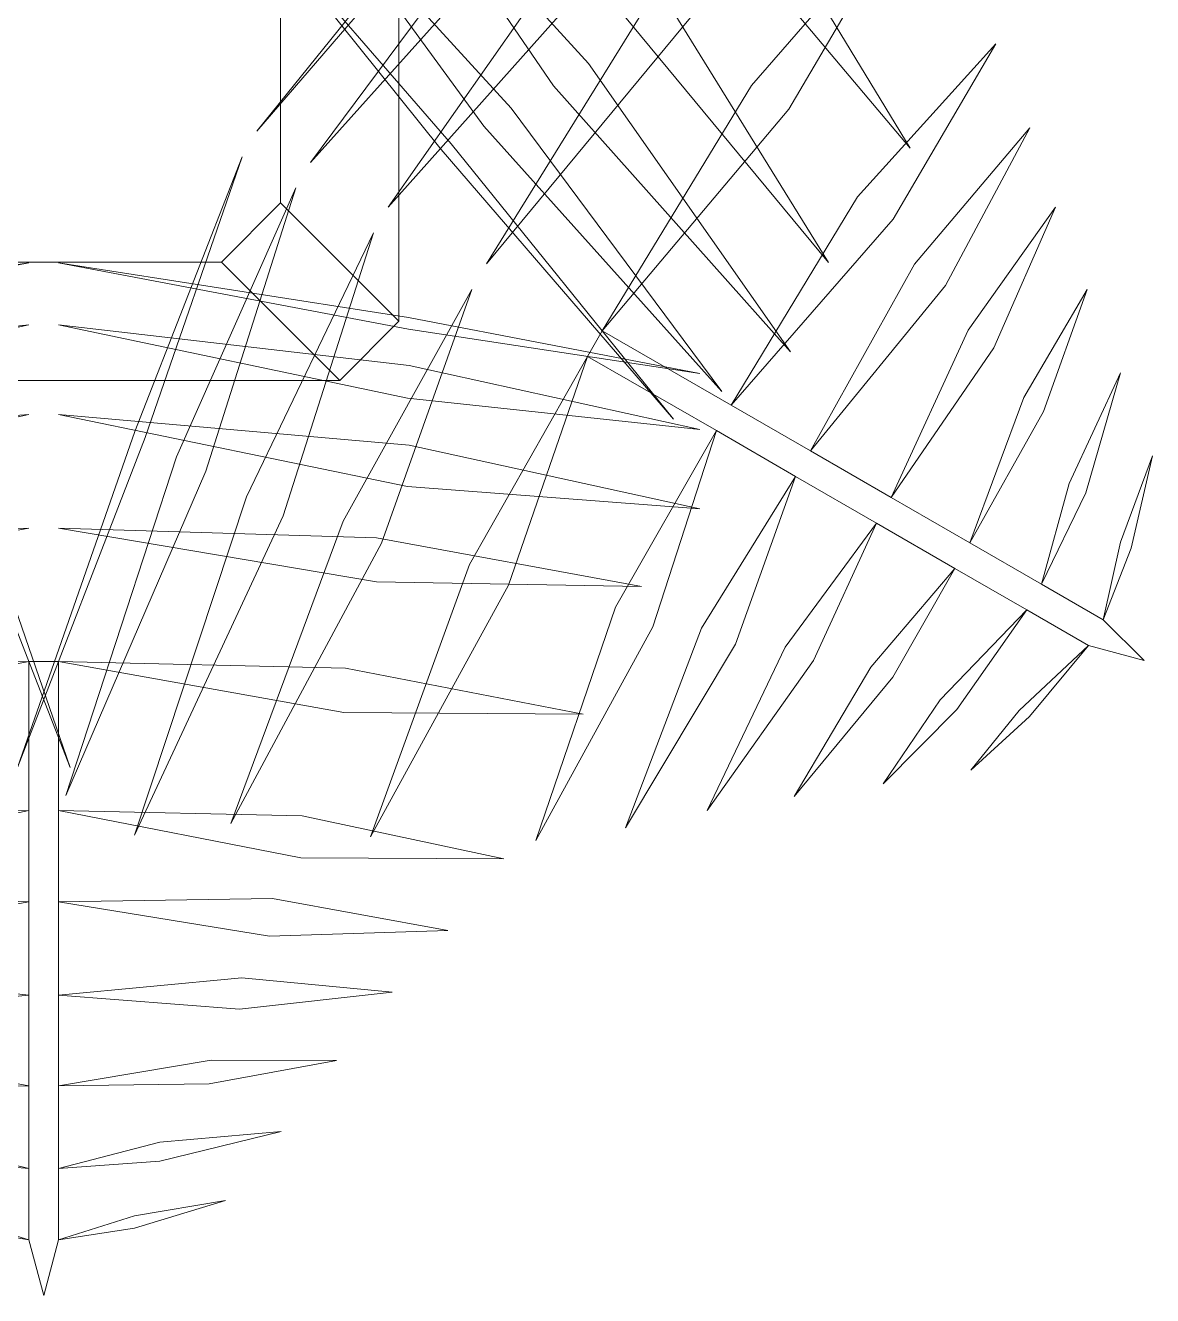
# Model space of a CAD drawing. Extents: x -188 to -80, y -94 to -51.
# Drawn here: x -138.38 to -119.34, y -93.54 to -72.08 of the extents above; entities that cross this region are included whole.
import ezdxf

# ---------------------------------------------------------------- set-up
doc = ezdxf.new("R2010")
doc.units = 0
doc.header["$LTSCALE"] = 96
doc.header["$MEASUREMENT"] = 0
for name, color, linetype, lineweight in [('A-FURN-MAIN-0', 96, 'Continuous', 5), ('A-FURN-MAIN-2', 13, 'Continuous', 5), ('A-FURN-MAIN-┴▒\xa0jAD-0', 55, 'Continuous', 5)]:
    doc.layers.add(name, color=color, linetype=linetype, lineweight=lineweight)

msp = doc.modelspace()

# ---------------------------------------------------------------- linework, layer by layer
at = {"layer": 'A-FURN-MAIN-0'}
for points in [[(-130.719, -69.213, 13.989), (-134.471, -73.869, 14.687), (-130.546, -69.312, 14.969), (-127.433, -65.424, 14.306)], [(-127.433, -65.424, 14.306), (-130.546, -69.312, 14.969), (-134.471, -73.869, 14.687), (-130.719, -69.213, 13.989)], [(-130.719, -69.213, 13.989), (-134.471, -73.869, 14.687), (-130.546, -69.312, 14.969), (-127.433, -65.424, 14.306)], [(-127.433, -65.424, 14.306), (-130.546, -69.312, 14.969), (-134.471, -73.869, 14.687), (-130.719, -69.213, 13.989)], [(-130.003, -69.607, 16.405), (-133.562, -74.394, 17.222), (-129.545, -69.909, 17.241), (-126.617, -65.895, 16.491)], [(-126.617, -65.895, 16.491), (-129.545, -69.909, 17.241), (-133.562, -74.394, 17.222), (-130.003, -69.607, 16.405)], [(-130.003, -69.607, 16.405), (-133.562, -74.394, 17.222), (-129.545, -69.909, 17.241), (-126.617, -65.895, 16.491)], [(-126.617, -65.895, 16.491), (-129.545, -69.909, 17.241), (-133.562, -74.394, 17.222), (-130.003, -69.607, 16.405)], [(-128.839, -70.279, 18.577), (-132.252, -75.15, 19.51), (-128.251, -70.656, 19.293), (-125.456, -66.565, 18.456)], [(-125.456, -66.565, 18.456), (-128.251, -70.656, 19.293), (-132.252, -75.15, 19.51), (-128.839, -70.279, 18.577)], [(-128.839, -70.279, 18.577), (-132.252, -75.15, 19.51), (-128.251, -70.656, 19.293), (-125.456, -66.565, 18.456)], [(-125.456, -66.565, 18.456), (-128.251, -70.656, 19.293), (-132.252, -75.15, 19.51), (-128.839, -70.279, 18.577)], [(-126.588, -70.407, 22.276), (-123.434, -74.153, 21.739), (-125.953, -70.009, 22.606), (-128.634, -66.921, 23.026)], [(-128.634, -66.921, 23.026), (-125.953, -70.009, 22.606), (-123.434, -74.153, 21.739), (-126.588, -70.407, 22.276)], [(-126.588, -70.407, 22.276), (-123.434, -74.153, 21.739), (-125.953, -70.009, 22.606), (-128.634, -66.921, 23.026)], [(-128.634, -66.921, 23.026), (-125.953, -70.009, 22.606), (-123.434, -74.153, 21.739), (-126.588, -70.407, 22.276)], [(-128.287, -71.889, 20.56), (-124.812, -76.085, 20.039), (-127.639, -71.515, 21.077), (-130.59, -68.05, 21.468)], [(-130.59, -68.05, 21.468), (-127.639, -71.515, 21.077), (-124.812, -76.085, 20.039), (-128.287, -71.889, 20.56)], [(-128.287, -71.889, 20.56), (-124.812, -76.085, 20.039), (-127.639, -71.515, 21.077), (-130.59, -68.05, 21.468)], [(-130.59, -68.05, 21.468), (-127.639, -71.515, 21.077), (-124.812, -76.085, 20.039), (-128.287, -71.889, 20.56)], [(-127.762, -71.54, 20.43), (-130.59, -76.11, 21.468), (-127.114, -71.914, 20.947), (-124.812, -68.074, 20.039)], [(-124.812, -68.074, 20.039), (-127.114, -71.914, 20.947), (-130.59, -76.11, 21.468), (-127.762, -71.54, 20.43)], [(-127.762, -71.54, 20.43), (-130.59, -76.11, 21.468), (-127.114, -71.914, 20.947), (-124.812, -68.074, 20.039)], [(-124.812, -68.074, 20.039), (-127.114, -71.914, 20.947), (-130.59, -76.11, 21.468), (-127.762, -71.54, 20.43)], [(-129.457, -73.101, 18.673), (-125.456, -77.594, 18.456), (-128.869, -72.723, 19.389), (-132.252, -69.01, 19.51)], [(-132.252, -69.01, 19.51), (-128.869, -72.723, 19.389), (-125.456, -77.594, 18.456), (-129.457, -73.101, 18.673)], [(-129.457, -73.101, 18.673), (-125.456, -77.594, 18.456), (-128.869, -72.723, 19.389), (-132.252, -69.01, 19.51)], [(-132.252, -69.01, 19.51), (-128.869, -72.723, 19.389), (-125.456, -77.594, 18.456), (-129.457, -73.101, 18.673)], [(-130.635, -73.78, 16.472), (-126.617, -78.265, 16.491), (-130.176, -73.478, 17.307), (-133.562, -69.766, 17.222)], [(-133.562, -69.766, 17.222), (-130.176, -73.478, 17.307), (-126.617, -78.265, 16.491), (-130.635, -73.78, 16.472)], [(-130.635, -73.78, 16.472), (-126.617, -78.265, 16.491), (-130.176, -73.478, 17.307), (-133.562, -69.766, 17.222)], [(-133.562, -69.766, 17.222), (-130.176, -73.478, 17.307), (-126.617, -78.265, 16.491), (-130.635, -73.78, 16.472)], [(-126.115, -73.095, 22.159), (-128.634, -77.239, 23.026), (-125.481, -73.493, 22.489), (-123.434, -70.007, 21.739)], [(-123.434, -70.007, 21.739), (-125.481, -73.493, 22.489), (-128.634, -77.239, 23.026), (-126.115, -73.095, 22.159)], [(-126.115, -73.095, 22.159), (-128.634, -77.239, 23.026), (-125.481, -73.493, 22.489), (-123.434, -70.007, 21.739)], [(-123.434, -70.007, 21.739), (-125.481, -73.493, 22.489), (-128.634, -77.239, 23.026), (-126.115, -73.095, 22.159)], [(-131.358, -74.179, 14.024), (-127.433, -78.736, 14.306), (-131.185, -74.079, 15.004), (-134.471, -70.29, 14.687)], [(-134.471, -70.29, 14.687), (-131.185, -74.079, 15.004), (-127.433, -78.736, 14.306), (-131.358, -74.179, 14.024)], [(-131.358, -74.179, 14.024), (-127.433, -78.736, 14.306), (-131.185, -74.079, 15.004), (-134.471, -70.29, 14.687)], [(-134.471, -70.29, 14.687), (-131.185, -74.079, 15.004), (-127.433, -78.736, 14.306), (-131.358, -74.179, 14.024)], [(-124.321, -74.976, 22.635), (-126.458, -78.495, 24.125), (-123.718, -75.355, 22.784), (-121.986, -72.39, 21.53)], [(-121.986, -72.39, 21.53), (-123.718, -75.355, 22.784), (-126.458, -78.495, 24.125), (-124.321, -74.976, 22.635)], [(-124.321, -74.976, 22.635), (-126.458, -78.495, 24.125), (-123.718, -75.355, 22.784), (-121.986, -72.39, 21.53)], [(-121.986, -72.39, 21.53), (-123.718, -75.355, 22.784), (-126.458, -78.495, 24.125), (-124.321, -74.976, 22.635)], [(-123.36, -76.113, 23.168), (-125.119, -79.268, 24.444), (-122.835, -76.473, 23.161), (-121.412, -73.813, 22.099)], [(-121.412, -73.813, 22.099), (-122.835, -76.473, 23.161), (-125.119, -79.268, 24.444), (-123.36, -76.113, 23.168)], [(-123.36, -76.113, 23.168), (-125.119, -79.268, 24.444), (-122.835, -76.473, 23.161), (-121.412, -73.813, 22.099)], [(-121.412, -73.813, 22.099), (-122.835, -76.473, 23.161), (-125.119, -79.268, 24.444), (-123.36, -76.113, 23.168)], [(-139.263, -79.88, 13.989), (-141.419, -74.302, 14.687), (-139.436, -79.98, 14.969), (-137.624, -84.62, 14.306)], [(-137.624, -84.62, 14.306), (-139.436, -79.98, 14.969), (-141.419, -74.302, 14.687), (-139.263, -79.88, 13.989)], [(-139.263, -79.88, 13.989), (-141.419, -74.302, 14.687), (-139.436, -79.98, 14.969), (-137.624, -84.62, 14.306)], [(-137.624, -84.62, 14.306), (-139.436, -79.98, 14.969), (-141.419, -74.302, 14.687), (-139.263, -79.88, 13.989)], [(-136.532, -78.942, 14.024), (-138.516, -84.62, 14.306), (-136.359, -79.042, 15.004), (-134.721, -74.302, 14.687)], [(-134.721, -74.302, 14.687), (-136.359, -79.042, 15.004), (-138.516, -84.62, 14.306), (-136.532, -78.942, 14.024)], [(-136.532, -78.942, 14.024), (-138.516, -84.62, 14.306), (-136.359, -79.042, 15.004), (-134.721, -74.302, 14.687)], [(-134.721, -74.302, 14.687), (-136.359, -79.042, 15.004), (-138.516, -84.62, 14.306), (-136.532, -78.942, 14.024)], [(-135.825, -79.369, 16.472), (-137.7, -85.091, 16.491), (-135.333, -79.615, 17.307), (-133.812, -74.827, 17.222)], [(-133.812, -74.827, 17.222), (-135.333, -79.615, 17.307), (-137.7, -85.091, 16.491), (-135.825, -79.369, 16.472)], [(-135.825, -79.369, 16.472), (-137.7, -85.091, 16.491), (-135.333, -79.615, 17.307), (-133.812, -74.827, 17.222)], [(-133.812, -74.827, 17.222), (-135.333, -79.615, 17.307), (-137.7, -85.091, 16.491), (-135.825, -79.369, 16.472)], [(-122.456, -77.23, 23.351), (-123.753, -80.057, 24.406), (-122.02, -77.531, 23.223), (-120.976, -75.15, 22.355)], [(-120.976, -75.15, 22.355), (-122.02, -77.531, 23.223), (-123.753, -80.057, 24.406), (-122.456, -77.23, 23.351)], [(-122.456, -77.23, 23.351), (-123.753, -80.057, 24.406), (-122.02, -77.531, 23.223), (-120.976, -75.15, 22.355)], [(-120.976, -75.15, 22.355), (-122.02, -77.531, 23.223), (-123.753, -80.057, 24.406), (-122.456, -77.23, 23.351)], [(-134.647, -80.049, 18.673), (-136.539, -85.761, 18.456), (-134.027, -80.37, 19.389), (-132.502, -75.583, 19.51)], [(-132.502, -75.583, 19.51), (-134.027, -80.37, 19.389), (-136.539, -85.761, 18.456), (-134.647, -80.049, 18.673)], [(-134.647, -80.049, 18.673), (-136.539, -85.761, 18.456), (-134.027, -80.37, 19.389), (-132.502, -75.583, 19.51)], [(-132.502, -75.583, 19.51), (-134.027, -80.37, 19.389), (-136.539, -85.761, 18.456), (-134.647, -80.049, 18.673)], [(-143.244, -76.843, 14.024), (-149.153, -77.963, 14.306), (-143.244, -77.042, 15.004), (-138.32, -76.092, 14.687)], [(-138.32, -76.092, 14.687), (-143.244, -77.042, 15.004), (-149.153, -77.963, 14.306), (-143.244, -76.843, 14.024)], [(-143.244, -76.843, 14.024), (-149.153, -77.963, 14.306), (-143.244, -77.042, 15.004), (-138.32, -76.092, 14.687)], [(-138.32, -76.092, 14.687), (-143.244, -77.042, 15.004), (-149.153, -77.963, 14.306), (-143.244, -76.843, 14.024)], [(-131.911, -77.013, 13.989), (-137.82, -76.092, 14.687), (-131.911, -77.213, 14.969), (-126.987, -77.963, 14.306)], [(-126.987, -77.963, 14.306), (-131.911, -77.213, 14.969), (-137.82, -76.092, 14.687), (-131.911, -77.013, 13.989)], [(-131.911, -77.013, 13.989), (-137.82, -76.092, 14.687), (-131.911, -77.213, 14.969), (-126.987, -77.963, 14.306)], [(-126.987, -77.963, 14.306), (-131.911, -77.213, 14.969), (-137.82, -76.092, 14.687), (-131.911, -77.013, 13.989)], [(-133.014, -80.457, 20.56), (-134.91, -85.565, 20.039), (-132.366, -80.831, 21.077), (-130.84, -76.543, 21.468)], [(-130.84, -76.543, 21.468), (-132.366, -80.831, 21.077), (-134.91, -85.565, 20.039), (-133.014, -80.457, 20.56)], [(-133.014, -80.457, 20.56), (-134.91, -85.565, 20.039), (-132.366, -80.831, 21.077), (-130.84, -76.543, 21.468)], [(-130.84, -76.543, 21.468), (-132.366, -80.831, 21.077), (-134.91, -85.565, 20.039), (-133.014, -80.457, 20.56)], [(-121.514, -78.37, 23.213), (-122.428, -80.822, 24.015), (-121.18, -78.603, 23.01), (-120.446, -76.541, 22.358)], [(-120.446, -76.541, 22.358), (-121.18, -78.603, 23.01), (-122.428, -80.822, 24.015), (-121.514, -78.37, 23.213)], [(-121.514, -78.37, 23.213), (-122.428, -80.822, 24.015), (-121.18, -78.603, 23.01), (-120.446, -76.541, 22.358)], [(-120.446, -76.541, 22.358), (-121.18, -78.603, 23.01), (-122.428, -80.822, 24.015), (-121.514, -78.37, 23.213)], [(-143.261, -77.669, 16.472), (-149.153, -78.906, 16.491), (-143.228, -78.218, 17.307), (-138.32, -77.141, 17.222)], [(-138.32, -77.141, 17.222), (-143.228, -78.218, 17.307), (-149.153, -78.906, 16.491), (-143.261, -77.669, 16.472)], [(-143.261, -77.669, 16.472), (-149.153, -78.906, 16.491), (-143.228, -78.218, 17.307), (-138.32, -77.141, 17.222)], [(-138.32, -77.141, 17.222), (-143.228, -78.218, 17.307), (-149.153, -78.906, 16.491), (-143.261, -77.669, 16.472)], [(-131.895, -77.829, 16.405), (-137.82, -77.141, 17.222), (-131.928, -78.378, 17.241), (-126.987, -78.906, 16.491)], [(-126.987, -78.906, 16.491), (-131.928, -78.378, 17.241), (-137.82, -77.141, 17.222), (-131.895, -77.829, 16.405)], [(-131.895, -77.829, 16.405), (-137.82, -77.141, 17.222), (-131.928, -78.378, 17.241), (-126.987, -78.906, 16.491)], [(-126.987, -78.906, 16.491), (-131.928, -78.378, 17.241), (-137.82, -77.141, 17.222), (-131.895, -77.829, 16.405)], [(-130.88, -81.187, 22.276), (-132.548, -85.791, 21.739), (-130.219, -81.538, 22.606), (-128.884, -77.672, 23.026)], [(-128.884, -77.672, 23.026), (-130.219, -81.538, 22.606), (-132.548, -85.791, 21.739), (-130.88, -81.187, 22.276)], [(-130.88, -81.187, 22.276), (-132.548, -85.791, 21.739), (-130.219, -81.538, 22.606), (-128.884, -77.672, 23.026)], [(-128.884, -77.672, 23.026), (-130.219, -81.538, 22.606), (-132.548, -85.791, 21.739), (-130.88, -81.187, 22.276)], [(-120.467, -79.981, 22.653), (-119.879, -77.953, 22.074), (-120.747, -79.82, 22.82), (-121.214, -81.523, 23.289)], [(-121.214, -81.523, 23.289), (-120.747, -79.82, 22.82), (-119.879, -77.953, 22.074), (-120.467, -79.981, 22.653)], [(-120.467, -79.981, 22.653), (-119.879, -77.953, 22.074), (-120.747, -79.82, 22.82), (-121.214, -81.523, 23.289)], [(-121.214, -81.523, 23.289), (-120.747, -79.82, 22.82), (-119.879, -77.953, 22.074), (-120.467, -79.981, 22.653)], [(-143.261, -79.029, 18.673), (-149.153, -80.247, 18.456), (-143.228, -79.726, 19.389), (-138.32, -78.653, 19.51)], [(-138.32, -78.653, 19.51), (-143.228, -79.726, 19.389), (-149.153, -80.247, 18.456), (-143.261, -79.029, 18.673)], [(-143.261, -79.029, 18.673), (-149.153, -80.247, 18.456), (-143.228, -79.726, 19.389), (-138.32, -78.653, 19.51)], [(-138.32, -78.653, 19.51), (-143.228, -79.726, 19.389), (-149.153, -80.247, 18.456), (-143.261, -79.029, 18.673)], [(-131.895, -79.174, 18.577), (-137.82, -78.653, 19.51), (-131.928, -79.871, 19.293), (-126.987, -80.247, 18.456)], [(-126.987, -80.247, 18.456), (-131.928, -79.871, 19.293), (-137.82, -78.653, 19.51), (-131.895, -79.174, 18.577)], [(-131.895, -79.174, 18.577), (-137.82, -78.653, 19.51), (-131.928, -79.871, 19.293), (-126.987, -80.247, 18.456)], [(-126.987, -80.247, 18.456), (-131.928, -79.871, 19.293), (-137.82, -78.653, 19.51), (-131.895, -79.174, 18.577)], [(-128.41, -81.91, 22.871), (-129.759, -85.853, 21.53), (-127.781, -82.242, 23.02), (-126.708, -78.928, 24.125)], [(-126.708, -78.928, 24.125), (-127.781, -82.242, 23.02), (-129.759, -85.853, 21.53), (-128.41, -81.91, 22.871)], [(-128.41, -81.91, 22.871), (-129.759, -85.853, 21.53), (-127.781, -82.242, 23.02), (-126.708, -78.928, 24.125)], [(-126.708, -78.928, 24.125), (-127.781, -82.242, 23.02), (-129.759, -85.853, 21.53), (-128.41, -81.91, 22.871)], [(-119.703, -80.916, 21.823), (-119.338, -79.351, 21.485), (-119.883, -80.812, 22), (-120.172, -82.124, 22.267)], [(-120.172, -82.124, 22.267), (-119.883, -80.812, 22), (-119.338, -79.351, 21.485), (-119.703, -80.916, 21.823)], [(-119.703, -80.916, 21.823), (-119.338, -79.351, 21.485), (-119.883, -80.812, 22), (-120.172, -82.124, 22.267)], [(-120.172, -82.124, 22.267), (-119.883, -80.812, 22), (-119.338, -79.351, 21.485), (-119.703, -80.916, 21.823)], [(-126.961, -82.263, 23.381), (-128.24, -85.639, 22.099), (-126.387, -82.538, 23.374), (-125.369, -79.701, 24.444)], [(-125.369, -79.701, 24.444), (-126.387, -82.538, 23.374), (-128.24, -85.639, 22.099), (-126.961, -82.263, 23.381)], [(-126.961, -82.263, 23.381), (-128.24, -85.639, 22.099), (-126.387, -82.538, 23.374), (-125.369, -79.701, 24.444)], [(-125.369, -79.701, 24.444), (-126.387, -82.538, 23.374), (-128.24, -85.639, 22.099), (-126.961, -82.263, 23.381)], [(-125.543, -82.585, 23.538), (-126.864, -85.349, 22.355), (-125.064, -82.813, 23.41), (-124.003, -80.49, 24.406)], [(-124.003, -80.49, 24.406), (-125.064, -82.813, 23.41), (-126.864, -85.349, 22.355), (-125.543, -82.585, 23.538)], [(-125.543, -82.585, 23.538), (-126.864, -85.349, 22.355), (-125.064, -82.813, 23.41), (-124.003, -80.49, 24.406)], [(-124.003, -80.49, 24.406), (-125.064, -82.813, 23.41), (-126.864, -85.349, 22.355), (-125.543, -82.585, 23.538)], [(-142.796, -80.647, 20.56), (-148.168, -81.559, 20.039), (-142.796, -81.396, 21.077), (-138.32, -80.573, 21.468)], [(-138.32, -80.573, 21.468), (-142.796, -81.396, 21.077), (-148.168, -81.559, 20.039), (-142.796, -80.647, 20.56)], [(-142.796, -80.647, 20.56), (-148.168, -81.559, 20.039), (-142.796, -81.396, 21.077), (-138.32, -80.573, 21.468)], [(-138.32, -80.573, 21.468), (-142.796, -81.396, 21.077), (-148.168, -81.559, 20.039), (-142.796, -80.647, 20.56)], [(-132.448, -80.737, 20.43), (-137.82, -80.573, 21.468), (-132.448, -81.485, 20.947), (-127.972, -81.559, 20.039)], [(-127.972, -81.559, 20.039), (-132.448, -81.485, 20.947), (-137.82, -80.573, 21.468), (-132.448, -80.737, 20.43)], [(-132.448, -80.737, 20.43), (-137.82, -80.573, 21.468), (-132.448, -81.485, 20.947), (-127.972, -81.559, 20.039)], [(-127.972, -81.559, 20.039), (-132.448, -81.485, 20.947), (-137.82, -80.573, 21.468), (-132.448, -80.737, 20.43)], [(-124.097, -82.922, 23.363), (-125.395, -85.112, 22.358), (-123.729, -83.094, 23.16), (-122.678, -81.255, 24.015)], [(-122.678, -81.255, 24.015), (-123.729, -83.094, 23.16), (-125.395, -85.112, 22.358), (-124.097, -82.922, 23.363)], [(-124.097, -82.922, 23.363), (-125.395, -85.112, 22.358), (-123.729, -83.094, 23.16), (-122.678, -81.255, 24.015)], [(-122.678, -81.255, 24.015), (-123.729, -83.094, 23.16), (-125.395, -85.112, 22.358), (-124.097, -82.922, 23.363)], [(-122.646, -83.641, 22.543), (-121.464, -81.956, 23.289), (-122.926, -83.479, 22.71), (-123.888, -84.897, 22.074)], [(-123.888, -84.897, 22.074), (-122.926, -83.479, 22.71), (-121.464, -81.956, 23.289), (-122.646, -83.641, 22.543)], [(-122.646, -83.641, 22.543), (-121.464, -81.956, 23.289), (-122.926, -83.479, 22.71), (-123.888, -84.897, 22.074)], [(-123.888, -84.897, 22.074), (-122.926, -83.479, 22.71), (-121.464, -81.956, 23.289), (-122.646, -83.641, 22.543)], [(-121.415, -83.76, 21.752), (-120.422, -82.557, 22.267), (-121.595, -83.656, 21.929), (-122.407, -84.667, 21.485)], [(-122.407, -84.667, 21.485), (-121.595, -83.656, 21.929), (-120.422, -82.557, 22.267), (-121.415, -83.76, 21.752)], [(-121.415, -83.76, 21.752), (-120.422, -82.557, 22.267), (-121.595, -83.656, 21.929), (-122.407, -84.667, 21.485)], [(-122.407, -84.667, 21.485), (-121.595, -83.656, 21.929), (-120.422, -82.557, 22.267), (-121.415, -83.76, 21.752)], [(-142.362, -82.86, 22.276), (-147.183, -83.718, 21.739), (-142.335, -83.608, 22.606), (-138.32, -82.831, 23.026)], [(-138.32, -82.831, 23.026), (-142.335, -83.608, 22.606), (-147.183, -83.718, 21.739), (-142.362, -82.86, 22.276)], [(-142.362, -82.86, 22.276), (-147.183, -83.718, 21.739), (-142.335, -83.608, 22.606), (-138.32, -82.831, 23.026)], [(-138.32, -82.831, 23.026), (-142.335, -83.608, 22.606), (-147.183, -83.718, 21.739), (-142.362, -82.86, 22.276)], [(-132.972, -82.941, 22.159), (-137.82, -82.831, 23.026), (-132.999, -83.689, 22.489), (-128.957, -83.718, 21.739)], [(-128.957, -83.718, 21.739), (-132.999, -83.689, 22.489), (-137.82, -82.831, 23.026), (-132.972, -82.941, 22.159)], [(-132.972, -82.941, 22.159), (-137.82, -82.831, 23.026), (-132.999, -83.689, 22.489), (-128.957, -83.718, 21.739)], [(-128.957, -83.718, 21.739), (-132.999, -83.689, 22.489), (-137.82, -82.831, 23.026), (-132.972, -82.941, 22.159)], [(-141.753, -85.361, 22.871), (-145.843, -86.164, 21.53), (-141.726, -86.072, 23.02), (-138.32, -85.344, 24.125)], [(-138.32, -85.344, 24.125), (-141.726, -86.072, 23.02), (-145.843, -86.164, 21.53), (-141.753, -85.361, 22.871)], [(-141.753, -85.361, 22.871), (-145.843, -86.164, 21.53), (-141.726, -86.072, 23.02), (-138.32, -85.344, 24.125)], [(-138.32, -85.344, 24.125), (-141.726, -86.072, 23.02), (-145.843, -86.164, 21.53), (-141.753, -85.361, 22.871)], [(-133.704, -85.435, 22.635), (-137.82, -85.344, 24.125), (-133.73, -86.147, 22.784), (-130.297, -86.164, 21.53)], [(-130.297, -86.164, 21.53), (-133.73, -86.147, 22.784), (-137.82, -85.344, 24.125), (-133.704, -85.435, 22.635)], [(-133.704, -85.435, 22.635), (-137.82, -85.344, 24.125), (-133.73, -86.147, 22.784), (-130.297, -86.164, 21.53)], [(-130.297, -86.164, 21.53), (-133.73, -86.147, 22.784), (-137.82, -85.344, 24.125), (-133.704, -85.435, 22.635)], [(-141.334, -86.792, 23.381), (-144.898, -87.373, 22.099), (-141.285, -87.427, 23.374), (-138.32, -86.89, 24.444)], [(-138.32, -86.89, 24.444), (-141.285, -87.427, 23.374), (-144.898, -87.373, 22.099), (-141.334, -86.792, 23.381)], [(-141.334, -86.792, 23.381), (-144.898, -87.373, 22.099), (-141.285, -87.427, 23.374), (-138.32, -86.89, 24.444)], [(-138.32, -86.89, 24.444), (-141.285, -87.427, 23.374), (-144.898, -87.373, 22.099), (-141.334, -86.792, 23.381)], [(-134.208, -86.836, 23.168), (-137.82, -86.89, 24.444), (-134.257, -87.47, 23.161), (-131.242, -87.373, 22.099)], [(-131.242, -87.373, 22.099), (-134.257, -87.47, 23.161), (-137.82, -86.89, 24.444), (-134.208, -86.836, 23.168)], [(-134.208, -86.836, 23.168), (-137.82, -86.89, 24.444), (-134.257, -87.47, 23.161), (-131.242, -87.373, 22.099)], [(-131.242, -87.373, 22.099), (-134.257, -87.47, 23.161), (-137.82, -86.89, 24.444), (-134.208, -86.836, 23.168)], [(-140.904, -88.181, 23.538), (-143.958, -88.419, 22.355), (-140.862, -88.71, 23.41), (-138.32, -88.468, 24.406)], [(-138.32, -88.468, 24.406), (-140.862, -88.71, 23.41), (-143.958, -88.419, 22.355), (-140.904, -88.181, 23.538)], [(-140.904, -88.181, 23.538), (-143.958, -88.419, 22.355), (-140.862, -88.71, 23.41), (-138.32, -88.468, 24.406)], [(-138.32, -88.468, 24.406), (-140.862, -88.71, 23.41), (-143.958, -88.419, 22.355), (-140.904, -88.181, 23.538)], [(-134.724, -88.177, 23.351), (-137.82, -88.468, 24.406), (-134.766, -88.706, 23.223), (-132.182, -88.419, 22.355)], [(-132.182, -88.419, 22.355), (-134.766, -88.706, 23.223), (-137.82, -88.468, 24.406), (-134.724, -88.177, 23.351)], [(-134.724, -88.177, 23.351), (-137.82, -88.468, 24.406), (-134.766, -88.706, 23.223), (-132.182, -88.419, 22.355)], [(-132.182, -88.419, 22.355), (-134.766, -88.706, 23.223), (-137.82, -88.468, 24.406), (-134.724, -88.177, 23.351)], [(-140.473, -89.602, 23.363), (-143.019, -89.573, 22.358), (-140.438, -90.007, 23.16), (-138.32, -89.997, 24.015)], [(-138.32, -89.997, 24.015), (-140.438, -90.007, 23.16), (-143.019, -89.573, 22.358), (-140.473, -89.602, 23.363)], [(-140.473, -89.602, 23.363), (-143.019, -89.573, 22.358), (-140.438, -90.007, 23.16), (-138.32, -89.997, 24.015)], [(-138.32, -89.997, 24.015), (-140.438, -90.007, 23.16), (-143.019, -89.573, 22.358), (-140.473, -89.602, 23.363)], [(-135.24, -89.563, 23.213), (-137.82, -89.997, 24.015), (-135.275, -89.968, 23.01), (-133.122, -89.573, 22.358)], [(-133.122, -89.573, 22.358), (-135.275, -89.968, 23.01), (-137.82, -89.997, 24.015), (-135.24, -89.563, 23.213)], [(-135.24, -89.563, 23.213), (-137.82, -89.997, 24.015), (-135.275, -89.968, 23.01), (-133.122, -89.573, 22.358)], [(-133.122, -89.573, 22.358), (-135.275, -89.968, 23.01), (-137.82, -89.997, 24.015), (-135.24, -89.563, 23.213)], [(-140.37, -91.218, 22.543), (-138.32, -91.399, 23.289), (-140.37, -90.895, 22.71), (-142.079, -90.77, 22.074)], [(-142.079, -90.77, 22.074), (-140.37, -90.895, 22.71), (-138.32, -91.399, 23.289), (-140.37, -91.218, 22.543)], [(-140.37, -91.218, 22.543), (-138.32, -91.399, 23.289), (-140.37, -90.895, 22.71), (-142.079, -90.77, 22.074)], [(-142.079, -90.77, 22.074), (-140.37, -90.895, 22.71), (-138.32, -91.399, 23.289), (-140.37, -91.218, 22.543)], [(-136.112, -91.275, 22.653), (-134.061, -90.77, 22.074), (-136.112, -90.952, 22.82), (-137.82, -91.399, 23.289)], [(-137.82, -91.399, 23.289), (-136.112, -90.952, 22.82), (-134.061, -90.77, 22.074), (-136.112, -91.275, 22.653)], [(-136.112, -91.275, 22.653), (-134.061, -90.77, 22.074), (-136.112, -90.952, 22.82), (-137.82, -91.399, 23.289)], [(-137.82, -91.399, 23.289), (-136.112, -90.952, 22.82), (-134.061, -90.77, 22.074), (-136.112, -91.275, 22.653)], [(-139.858, -92.343, 21.752), (-138.32, -92.602, 22.267), (-139.858, -92.136, 21.929), (-141.139, -91.937, 21.485)], [(-141.139, -91.937, 21.485), (-139.858, -92.136, 21.929), (-138.32, -92.602, 22.267), (-139.858, -92.343, 21.752)], [(-139.858, -92.343, 21.752), (-138.32, -92.602, 22.267), (-139.858, -92.136, 21.929), (-141.139, -91.937, 21.485)], [(-141.139, -91.937, 21.485), (-139.858, -92.136, 21.929), (-138.32, -92.602, 22.267), (-139.858, -92.343, 21.752)], [(-136.539, -92.404, 21.823), (-135.001, -91.937, 21.485), (-136.539, -92.196, 22), (-137.82, -92.602, 22.267)], [(-137.82, -92.602, 22.267), (-136.539, -92.196, 22), (-135.001, -91.937, 21.485), (-136.539, -92.404, 21.823)], [(-136.539, -92.404, 21.823), (-135.001, -91.937, 21.485), (-136.539, -92.196, 22), (-137.82, -92.602, 22.267)], [(-137.82, -92.602, 22.267), (-136.539, -92.196, 22), (-135.001, -91.937, 21.485), (-136.539, -92.404, 21.823)]]:
    msp.add_3dface(points, dxfattribs=at)
at = {"layer": 'A-FURN-MAIN-2'}
for points, invisible_edges in [([(-133.07, -66.08, 12), (-133.07, -78.08, 12), (-143.07, -78.08, 12), (-143.07, -66.08, 12)], 5), ([(-133.07, -66.08, 12), (-133.07, -78.08, 12), (-143.07, -78.08, 12), (-143.07, -66.08, 12)], 5), ([(-133.07, -66.08, 12), (-132.07, -67.08, 12), (-132.07, -77.08, 12), (-133.07, -78.08, 12)], 8), ([(-133.07, -66.08, 12), (-132.07, -67.08, 12), (-132.07, -77.08, 12), (-133.07, -78.08, 12)], 8), ([(-134.07, -75.08), (-132.07, -77.08, 12), (-132.07, -67.08, 12), (-134.07, -69.08)], 1), ([(-134.07, -75.08), (-132.07, -77.08, 12), (-132.07, -67.08, 12), (-134.07, -69.08)], 1), ([(-134.07, -75.08), (-135.07, -76.08), (-133.07, -78.08, 12), (-132.07, -77.08, 12)], 10), ([(-134.07, -75.08), (-135.07, -76.08), (-133.07, -78.08, 12), (-132.07, -77.08, 12)], 10), ([(-141.07, -76.08), (-143.07, -78.08, 12), (-133.07, -78.08, 12), (-135.07, -76.08)], 5), ([(-141.07, -76.08), (-143.07, -78.08, 12), (-133.07, -78.08, 12), (-135.07, -76.08)], 5)]:
    msp.add_3dface(points, dxfattribs=dict(at, invisible_edges=invisible_edges))
for points in [[(-134.07, -69.08), (-132.07, -67.08, 12), (-132.07, -77.08, 12), (-134.07, -75.08)], [(-134.07, -69.08), (-132.07, -67.08, 12), (-132.07, -77.08, 12), (-134.07, -75.08)], [(-134.07, -75.08), (-132.07, -77.08, 12), (-133.07, -78.08, 12), (-135.07, -76.08)], [(-134.07, -75.08), (-132.07, -77.08, 12), (-133.07, -78.08, 12), (-135.07, -76.08)], [(-135.07, -76.08), (-133.07, -78.08, 12), (-143.07, -78.08, 12), (-141.07, -76.08)], [(-135.07, -76.08), (-133.07, -78.08, 12), (-143.07, -78.08, 12), (-141.07, -76.08)]]:
    msp.add_3dface(points, dxfattribs=at)
at = {"layer": 'A-FURN-MAIN-┴▒\xa0jAD-0'}
for points, invisible_edges in [([(-135.195, -74.028, 12), (-134.945, -73.595, 12), (-134.471, -73.869, 14.687), (-134.721, -74.302, 14.687)], 15), ([(-135.195, -74.028, 12), (-134.945, -73.595, 12), (-134.471, -73.869, 14.687), (-134.721, -74.302, 14.687)], 15), ([(-135.195, -74.028, 12), (-134.945, -73.595, 12), (-134.471, -73.869, 14.687), (-134.721, -74.302, 14.687)], 15), ([(-135.195, -74.028, 12), (-134.945, -73.595, 12), (-134.471, -73.869, 14.687), (-134.721, -74.302, 14.687)], 15), ([(-134.721, -74.302, 14.687), (-134.471, -73.869, 14.687), (-133.562, -74.394, 17.222), (-133.812, -74.827, 17.222)], 15), ([(-134.721, -74.302, 14.687), (-134.471, -73.869, 14.687), (-133.562, -74.394, 17.222), (-133.812, -74.827, 17.222)], 15), ([(-134.721, -74.302, 14.687), (-134.471, -73.869, 14.687), (-133.562, -74.394, 17.222), (-133.812, -74.827, 17.222)], 15), ([(-134.721, -74.302, 14.687), (-134.471, -73.869, 14.687), (-133.562, -74.394, 17.222), (-133.812, -74.827, 17.222)], 15), ([(-133.812, -74.827, 17.222), (-133.562, -74.394, 17.222), (-132.252, -75.15, 19.51), (-132.502, -75.583, 19.51)], 15), ([(-133.812, -74.827, 17.222), (-133.562, -74.394, 17.222), (-132.252, -75.15, 19.51), (-132.502, -75.583, 19.51)], 15), ([(-133.812, -74.827, 17.222), (-133.562, -74.394, 17.222), (-132.252, -75.15, 19.51), (-132.502, -75.583, 19.51)], 15), ([(-133.812, -74.827, 17.222), (-133.562, -74.394, 17.222), (-132.252, -75.15, 19.51), (-132.502, -75.583, 19.51)], 15), ([(-132.502, -75.583, 19.51), (-132.252, -75.15, 19.51), (-130.59, -76.11, 21.468), (-130.84, -76.543, 21.468)], 15), ([(-132.502, -75.583, 19.51), (-132.252, -75.15, 19.51), (-130.59, -76.11, 21.468), (-130.84, -76.543, 21.468)], 15), ([(-132.502, -75.583, 19.51), (-132.252, -75.15, 19.51), (-130.59, -76.11, 21.468), (-130.84, -76.543, 21.468)], 15), ([(-132.502, -75.583, 19.51), (-132.252, -75.15, 19.51), (-130.59, -76.11, 21.468), (-130.84, -76.543, 21.468)], 15), ([(-138.32, -75.544, 12), (-137.82, -75.544, 12), (-137.82, -76.092, 14.687), (-138.32, -76.092, 14.687)], 15), ([(-138.32, -75.544, 12), (-137.82, -75.544, 12), (-137.82, -76.092, 14.687), (-138.32, -76.092, 14.687)], 15), ([(-138.32, -75.544, 12), (-137.82, -75.544, 12), (-137.82, -76.092, 14.687), (-138.32, -76.092, 14.687)], 15), ([(-138.32, -75.544, 12), (-137.82, -75.544, 12), (-137.82, -76.092, 14.687), (-138.32, -76.092, 14.687)], 15), ([(-138.32, -76.092, 14.687), (-137.82, -76.092, 14.687), (-137.82, -77.141, 17.222), (-138.32, -77.141, 17.222)], 15), ([(-138.32, -76.092, 14.687), (-137.82, -76.092, 14.687), (-137.82, -77.141, 17.222), (-138.32, -77.141, 17.222)], 15), ([(-138.32, -76.092, 14.687), (-137.82, -76.092, 14.687), (-137.82, -77.141, 17.222), (-138.32, -77.141, 17.222)], 15), ([(-138.32, -76.092, 14.687), (-137.82, -76.092, 14.687), (-137.82, -77.141, 17.222), (-138.32, -77.141, 17.222)], 15), ([(-130.84, -76.543, 21.468), (-130.59, -76.11, 21.468), (-128.634, -77.239, 23.026), (-128.884, -77.672, 23.026)], 15), ([(-130.84, -76.543, 21.468), (-130.59, -76.11, 21.468), (-128.634, -77.239, 23.026), (-128.884, -77.672, 23.026)], 15), ([(-130.84, -76.543, 21.468), (-130.59, -76.11, 21.468), (-128.634, -77.239, 23.026), (-128.884, -77.672, 23.026)], 15), ([(-130.84, -76.543, 21.468), (-130.59, -76.11, 21.468), (-128.634, -77.239, 23.026), (-128.884, -77.672, 23.026)], 15), ([(-138.32, -77.141, 17.222), (-137.82, -77.141, 17.222), (-137.82, -78.653, 19.51), (-138.32, -78.653, 19.51)], 15), ([(-138.32, -77.141, 17.222), (-137.82, -77.141, 17.222), (-137.82, -78.653, 19.51), (-138.32, -78.653, 19.51)], 15), ([(-138.32, -77.141, 17.222), (-137.82, -77.141, 17.222), (-137.82, -78.653, 19.51), (-138.32, -78.653, 19.51)], 15), ([(-138.32, -77.141, 17.222), (-137.82, -77.141, 17.222), (-137.82, -78.653, 19.51), (-138.32, -78.653, 19.51)], 15), ([(-128.884, -77.672, 23.026), (-128.634, -77.239, 23.026), (-126.458, -78.495, 24.125), (-126.708, -78.928, 24.125)], 4), ([(-126.458, -78.495, 24.125), (-128.634, -77.239, 23.026), (-128.884, -77.672, 23.026), (-126.708, -78.928, 24.125)], 8), ([(-128.884, -77.672, 23.026), (-128.634, -77.239, 23.026), (-126.458, -78.495, 24.125), (-126.708, -78.928, 24.125)], 4), ([(-126.458, -78.495, 24.125), (-128.634, -77.239, 23.026), (-128.884, -77.672, 23.026), (-126.708, -78.928, 24.125)], 8), ([(-125.119, -79.268, 24.444), (-125.369, -79.701, 24.444), (-126.708, -78.928, 24.125), (-126.458, -78.495, 24.125)], 5), ([(-125.119, -79.268, 24.444), (-126.458, -78.495, 24.125), (-126.708, -78.928, 24.125), (-125.369, -79.701, 24.444)], 10), ([(-125.119, -79.268, 24.444), (-125.369, -79.701, 24.444), (-126.708, -78.928, 24.125), (-126.458, -78.495, 24.125)], 5), ([(-125.119, -79.268, 24.444), (-126.458, -78.495, 24.125), (-126.708, -78.928, 24.125), (-125.369, -79.701, 24.444)], 10), ([(-138.32, -78.653, 19.51), (-137.82, -78.653, 19.51), (-137.82, -80.573, 21.468), (-138.32, -80.573, 21.468)], 15), ([(-138.32, -78.653, 19.51), (-137.82, -78.653, 19.51), (-137.82, -80.573, 21.468), (-138.32, -80.573, 21.468)], 15), ([(-138.32, -78.653, 19.51), (-137.82, -78.653, 19.51), (-137.82, -80.573, 21.468), (-138.32, -80.573, 21.468)], 15), ([(-138.32, -78.653, 19.51), (-137.82, -78.653, 19.51), (-137.82, -80.573, 21.468), (-138.32, -80.573, 21.468)], 15), ([(-123.753, -80.057, 24.406), (-124.003, -80.49, 24.406), (-125.369, -79.701, 24.444), (-125.119, -79.268, 24.444)], 5), ([(-123.753, -80.057, 24.406), (-125.119, -79.268, 24.444), (-125.369, -79.701, 24.444), (-124.003, -80.49, 24.406)], 10), ([(-123.753, -80.057, 24.406), (-124.003, -80.49, 24.406), (-125.369, -79.701, 24.444), (-125.119, -79.268, 24.444)], 5), ([(-123.753, -80.057, 24.406), (-125.119, -79.268, 24.444), (-125.369, -79.701, 24.444), (-124.003, -80.49, 24.406)], 10), ([(-122.428, -80.822, 24.015), (-122.678, -81.255, 24.015), (-124.003, -80.49, 24.406), (-123.753, -80.057, 24.406)], 5), ([(-122.428, -80.822, 24.015), (-123.753, -80.057, 24.406), (-124.003, -80.49, 24.406), (-122.678, -81.255, 24.015)], 10), ([(-122.428, -80.822, 24.015), (-122.678, -81.255, 24.015), (-124.003, -80.49, 24.406), (-123.753, -80.057, 24.406)], 5), ([(-122.428, -80.822, 24.015), (-123.753, -80.057, 24.406), (-124.003, -80.49, 24.406), (-122.678, -81.255, 24.015)], 10), ([(-138.32, -80.573, 21.468), (-137.82, -80.573, 21.468), (-137.82, -82.831, 23.026), (-138.32, -82.831, 23.026)], 11), ([(-138.32, -80.573, 21.468), (-137.82, -80.573, 21.468), (-137.82, -82.831, 23.026), (-138.32, -82.831, 23.026)], 11), ([(-138.32, -80.573, 21.468), (-137.82, -80.573, 21.468), (-137.82, -82.831, 23.026), (-138.32, -82.831, 23.026)], 11), ([(-138.32, -80.573, 21.468), (-137.82, -80.573, 21.468), (-137.82, -82.831, 23.026), (-138.32, -82.831, 23.026)], 11), ([(-121.214, -81.523, 23.289), (-121.464, -81.956, 23.289), (-122.678, -81.255, 24.015), (-122.428, -80.822, 24.015)], 5), ([(-121.214, -81.523, 23.289), (-122.428, -80.822, 24.015), (-122.678, -81.255, 24.015), (-121.464, -81.956, 23.289)], 10), ([(-121.214, -81.523, 23.289), (-121.464, -81.956, 23.289), (-122.678, -81.255, 24.015), (-122.428, -80.822, 24.015)], 5), ([(-121.214, -81.523, 23.289), (-122.428, -80.822, 24.015), (-122.678, -81.255, 24.015), (-121.464, -81.956, 23.289)], 10), ([(-120.172, -82.124, 22.267), (-120.422, -82.557, 22.267), (-121.464, -81.956, 23.289), (-121.214, -81.523, 23.289)], 5), ([(-120.172, -82.124, 22.267), (-121.214, -81.523, 23.289), (-121.464, -81.956, 23.289), (-120.422, -82.557, 22.267)], 10), ([(-120.172, -82.124, 22.267), (-120.422, -82.557, 22.267), (-121.464, -81.956, 23.289), (-121.214, -81.523, 23.289)], 5), ([(-120.172, -82.124, 22.267), (-121.214, -81.523, 23.289), (-121.464, -81.956, 23.289), (-120.422, -82.557, 22.267)], 10), ([(-119.482, -82.812, 21), (-120.422, -82.557, 22.267), (-120.172, -82.124, 22.267)], 10), ([(-119.482, -82.812, 21), (-120.172, -82.124, 22.267), (-120.422, -82.557, 22.267)], 10), ([(-119.482, -82.812, 21), (-120.422, -82.557, 22.267), (-120.172, -82.124, 22.267)], 10), ([(-119.482, -82.812, 21), (-120.172, -82.124, 22.267), (-120.422, -82.557, 22.267)], 10), ([(-138.32, -82.831, 23.026), (-137.82, -82.831, 23.026), (-137.82, -85.344, 24.125), (-138.32, -85.344, 24.125)], 4), ([(-137.82, -85.344, 24.125), (-137.82, -82.831, 23.026), (-138.32, -82.831, 23.026), (-138.32, -85.344, 24.125)], 8), ([(-138.32, -82.831, 23.026), (-137.82, -82.831, 23.026), (-137.82, -85.344, 24.125), (-138.32, -85.344, 24.125)], 4), ([(-137.82, -85.344, 24.125), (-137.82, -82.831, 23.026), (-138.32, -82.831, 23.026), (-138.32, -85.344, 24.125)], 8), ([(-137.82, -86.89, 24.444), (-138.32, -86.89, 24.444), (-138.32, -85.344, 24.125), (-137.82, -85.344, 24.125)], 5), ([(-137.82, -86.89, 24.444), (-137.82, -85.344, 24.125), (-138.32, -85.344, 24.125), (-138.32, -86.89, 24.444)], 10), ([(-137.82, -86.89, 24.444), (-138.32, -86.89, 24.444), (-138.32, -85.344, 24.125), (-137.82, -85.344, 24.125)], 5), ([(-137.82, -86.89, 24.444), (-137.82, -85.344, 24.125), (-138.32, -85.344, 24.125), (-138.32, -86.89, 24.444)], 10), ([(-137.82, -88.468, 24.406), (-138.32, -88.468, 24.406), (-138.32, -86.89, 24.444), (-137.82, -86.89, 24.444)], 5), ([(-137.82, -88.468, 24.406), (-137.82, -86.89, 24.444), (-138.32, -86.89, 24.444), (-138.32, -88.468, 24.406)], 10), ([(-137.82, -88.468, 24.406), (-138.32, -88.468, 24.406), (-138.32, -86.89, 24.444), (-137.82, -86.89, 24.444)], 5), ([(-137.82, -88.468, 24.406), (-137.82, -86.89, 24.444), (-138.32, -86.89, 24.444), (-138.32, -88.468, 24.406)], 10), ([(-137.82, -89.997, 24.015), (-138.32, -89.997, 24.015), (-138.32, -88.468, 24.406), (-137.82, -88.468, 24.406)], 5), ([(-137.82, -89.997, 24.015), (-137.82, -88.468, 24.406), (-138.32, -88.468, 24.406), (-138.32, -89.997, 24.015)], 10), ([(-137.82, -89.997, 24.015), (-138.32, -89.997, 24.015), (-138.32, -88.468, 24.406), (-137.82, -88.468, 24.406)], 5), ([(-137.82, -89.997, 24.015), (-137.82, -88.468, 24.406), (-138.32, -88.468, 24.406), (-138.32, -89.997, 24.015)], 10), ([(-137.82, -91.399, 23.289), (-138.32, -91.399, 23.289), (-138.32, -89.997, 24.015), (-137.82, -89.997, 24.015)], 5), ([(-137.82, -91.399, 23.289), (-137.82, -89.997, 24.015), (-138.32, -89.997, 24.015), (-138.32, -91.399, 23.289)], 10), ([(-137.82, -91.399, 23.289), (-138.32, -91.399, 23.289), (-138.32, -89.997, 24.015), (-137.82, -89.997, 24.015)], 5), ([(-137.82, -91.399, 23.289), (-137.82, -89.997, 24.015), (-138.32, -89.997, 24.015), (-138.32, -91.399, 23.289)], 10), ([(-137.82, -92.602, 22.267), (-138.32, -92.602, 22.267), (-138.32, -91.399, 23.289), (-137.82, -91.399, 23.289)], 5), ([(-137.82, -92.602, 22.267), (-137.82, -91.399, 23.289), (-138.32, -91.399, 23.289), (-138.32, -92.602, 22.267)], 10), ([(-137.82, -92.602, 22.267), (-138.32, -92.602, 22.267), (-138.32, -91.399, 23.289), (-137.82, -91.399, 23.289)], 5), ([(-137.82, -92.602, 22.267), (-137.82, -91.399, 23.289), (-138.32, -91.399, 23.289), (-138.32, -92.602, 22.267)], 10), ([(-138.07, -93.544, 21), (-138.32, -92.602, 22.267), (-137.82, -92.602, 22.267)], 10), ([(-138.07, -93.544, 21), (-137.82, -92.602, 22.267), (-138.32, -92.602, 22.267)], 10), ([(-138.07, -93.544, 21), (-138.32, -92.602, 22.267), (-137.82, -92.602, 22.267)], 10), ([(-138.07, -93.544, 21), (-137.82, -92.602, 22.267), (-138.32, -92.602, 22.267)], 10)]:
    msp.add_3dface(points, dxfattribs=dict(at, invisible_edges=invisible_edges))

doc.saveas('drawing.dxf')
